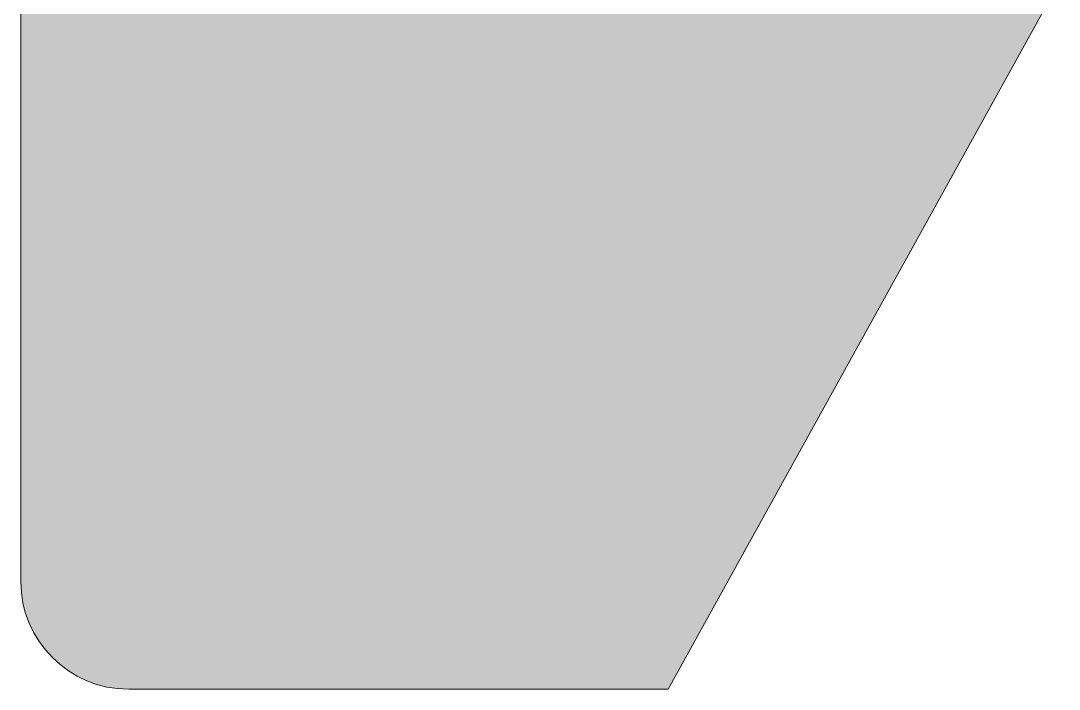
# Model space of a CAD drawing. Header units: millimetres. Extents: x 664 to 1534, y 1164 to 2765.
# Drawn here: x 703.98 to 713.61, y 1330.71 to 1336.91 of the extents above; entities that cross this region are included whole.
import ezdxf

# ---------------------------------------------------------------- set-up
doc = ezdxf.new("R2010")
doc.units = ezdxf.units.MM
for name, color, linetype, lineweight in [('Barra', 9, 'Continuous', 9), ('Calçadas', 7, 'Continuous', 13), ('Jardim', 92, 'Continuous', 20)]:
    doc.layers.add(name, color=color, linetype=linetype, lineweight=lineweight)

msp = doc.modelspace()

# ---------------------------------------------------------------- hatches: boundary and pattern name
at = {"layer": 'Jardim'}
h = msp.add_hatch(dxfattribs=at)
h.set_pattern_fill('GRASS', color=256, scale=0.04, angle=120, style=0)
h.set_pattern_definition([(210, (175.9079, -101.2197), (-0.26295997, -0.98137997), [0.1905, -1.24634]), (165, (175.9079, -101.2197), (-0.26296015, -0.98138064), [0.1905, -0.8255]), (255, (175.9079, -101.2197), (0.98138064, -0.26296015), [0.1905, -0.8255])])
edge = h.paths.add_edge_path()
edge.add_line((720.4807, 1355.4641), (727.4807, 1355.4641))
edge.add_line((727.4807, 1355.4641), (727.4807, 1359.2641))
edge.add_line((727.4807, 1359.2641), (763.261, 1359.2641))
edge.add_spline(control_points=[(763.261, 1359.2641), (762.538, 1359.8858), (760.7276, 1361.7391), (760.9005, 1364.5087), (761.0119, 1366.2941)], knot_values=[0, 0, 0, 0, 2.755825, 7.755327, 7.755327, 7.755327, 7.755327], degree=3, periodic=0)
edge.add_line((761.0119, 1366.2941), (761.0119, 1377.2941))
edge.add_line((761.0119, 1377.2941), (731.4807, 1377.2941))
edge.add_line((731.4807, 1377.2941), (731.4807, 1381.0441))
edge.add_line((731.4807, 1381.0441), (724.9807, 1381.0441))
edge.add_line((724.9807, 1381.0441), (710.9807, 1381.0441))
edge.add_arc((710.9807, 1380.0441), 1, 90, 180)
edge.add_line((709.9807, 1380.0441), (709.9807, 1342.4641))
edge.add_arc((708.9807, 1342.4641), 1, 270, 360, ccw=False)
edge.add_line((708.9807, 1341.4641), (704.9807, 1341.4641))
edge.add_arc((704.9807, 1340.4641), 1, 90, 180)
edge.add_line((703.9807, 1340.4641), (703.9807, 1331.7101))
edge.add_arc((704.9807, 1331.7101), 1, 180, 270)
edge.add_line((704.9807, 1330.7101), (709.9807, 1330.7101))
edge.add_line((709.9807, 1330.7101), (716.4807, 1342.4641))
edge.add_line((716.4807, 1342.4641), (720.4807, 1342.4641))
edge.add_line((720.4807, 1342.4641), (720.4807, 1355.4641))

# ---------------------------------------------------------------- linework, layer by layer
at = {"layer": 'Barra'}
msp.add_circle((728.5507, 1348.0474), 15, dxfattribs=at)
at = {"layer": 'Calçadas'}
for p, q in [((716.4807, 1342.4641), (709.9807, 1330.7101)), ((703.9807, 1340.4641), (703.9807, 1331.7101)), ((709.9807, 1330.7101), (704.9807, 1330.7101))]:
    msp.add_line(p, q, dxfattribs=at)
msp.add_arc((704.9807, 1331.7101), 1, 180, 270, dxfattribs=at)

doc.saveas('drawing.dxf')
